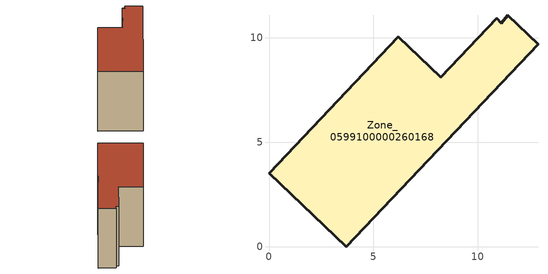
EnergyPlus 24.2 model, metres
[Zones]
Zone_0599100000260168
 floor ground (C_G): 0,3.51 6.2,10.04 8.23,8.11 10.91,10.93 11.12,10.69 11.43,11.07 12.88,9.69 3.7,0 z3.14
 wall outside (C_F): 6.2,10.04 0,3.51 3.7,0 12.88,9.69 11.43,11.07 11.12,10.69 10.91,10.93 8.23,8.11 6.2,10.04 z3.14:11.09
 roof outside (C_R): 12.88,9.69 11.43,11.07 11.12,10.69 10.91,10.93 8.23,8.11 6.2,10.04 0,3.51 3.7,0 z11.09
[BUILDING]
Pand.0599100000260168: North Axis=0; Terrain=City; Loads Convergence Tolerance Value=0.04; Temperature Convergence Tolerance Value=0.4; Solar Distribution=FullExterior; Maximum Number of Warmup Days=25; Minimum Number of Warmup Days=1
[Site:Location]
Rotterdam.The.Hague.AP_ZH_NLD Design_Conditions: Latitude=51.96; Longitude=4.45; Time Zone=1; Elevation=-4.5
[SITE:GROUNDTEMPERATURE:BUILDINGSURFACE]
18, 18, 18, 18, 18, 18, 18, 18, 18, 18, 18, 18
[MATERIAL] Thermal Absorptance=0.9; Solar Absorptance=0.7; Visible Absorptance=0.7
Name | Roughness | Thickness | Conductivity | Density | Specific Heat
G.TI.1975-1991 | MediumSmooth | 0.15 | 0.288461 | 540 | 1210
F.TI.1975-1991 | Rough | 0.3 | 0.230769 | 1920 | 840
R.TI.1975-1991 | MediumRough | 0.2 | 0.153846 | 1500 | 1000
[CONSTRUCTION]
C_G: G.TI.1975-1991
C_F: F.TI.1975-1991
C_R: R.TI.1975-1991
[ZONE]
Zone_0599100000260168: Type=1; Multiplier=1; Ceiling Height=Autocalculate; Volume=Autocalculate; Floor Area=autocalculate; Part of Total Floor Area=Yes
[ZONEINFILTRATION:DESIGNFLOWRATE]
Infil_Zone_0599100000260168: Zone or ZoneList or Space or SpaceList=Zone_0599100000260168; Schedule=AlwaysOn; Design Flow Rate Calculation Method=Flow/Area; Flow Rate per Floor Area=0.003; Constant Term Coefficient=1; Temperature Term Coefficient=0; Velocity Term Coefficient=0; Velocity Squared Term Coefficient=0
[HVACTEMPLATE:ZONE:IDEALLOADSAIRSYSTEM]
Zone_0599100000260168: Maximum Heating Supply Air Temperature=50; Minimum Cooling Supply Air Temperature=13; Maximum Heating Supply Air Humidity Ratio=0.0156; Minimum Cooling Supply Air Humidity Ratio=0.0077; Heating Limit=NoLimit; Cooling Limit=NoLimit; Dehumidification Control Type=ConstantSensibleHeatRatio; Cooling Sensible Heat Ratio=0.7; Dehumidification Setpoint=60; Humidification Control Type=None; Humidification Setpoint=30; Outdoor Air Method=None; Outdoor Air Flow Rate per Person=0.00944; Outdoor Air Flow Rate per Zone Floor Area=0; Outdoor Air Flow Rate per Zone=0; Demand Controlled Ventilation Type=None; Outdoor Air Economizer Type=NoEconomizer; Heat Recovery Type=None; Sensible Heat Recovery Effectiveness=0.7; Latent Heat Recovery Effectiveness=0.65
[ZONECONTROL:THERMOSTAT]
ThermostatControl_Zone_0599100000260168: Zone or ZoneList=Zone_0599100000260168; Control Type Schedule=DualSetpointControlType; Control 1=Thermostat_Zone_0599100000260168; Temperature Difference Between Cutout And Setpoint=0
[THERMOSTATSETPOINT:DUALSETPOINT]
Thermostat_Zone_0599100000260168: Heating Setpoint Temperature Schedule=HeatingSetpoint_Zone_0599100000260168; Cooling Setpoint Temperature Schedule=CoolingSetpoint_Zone_0599100000260168
[SCHEDULE:COMPACT]
HeatingSetpoint_Zone_0599100000260168: Through: 12/31, For: AllDays, Until: 24:00, 21
CoolingSetpoint_Zone_0599100000260168: Through: 12/31, For: AllDays, Until: 24:00, 24
DualSetpointControlType: Through: 12/31, For: AllDays, Until: 24:00, 4
AlwaysOn: Through: 12/31, For: AllDays, Until: 24:00, 1
